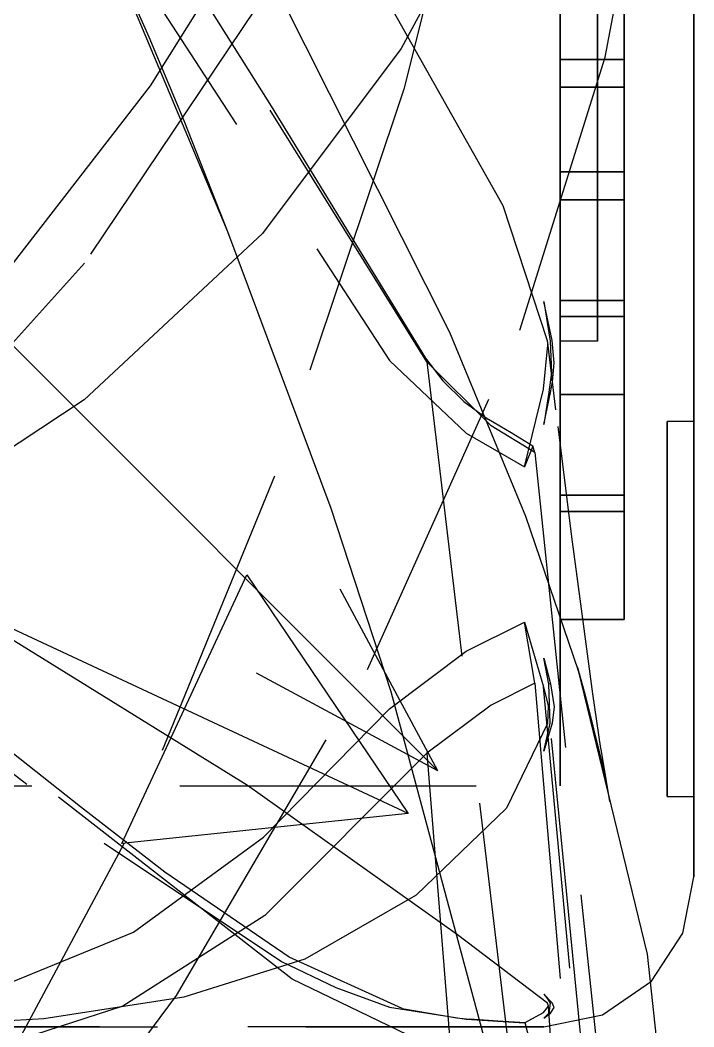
# Model space of a CAD drawing. Header units: metres. Extents: x -7 to 410, y 10 to 287.
# Drawn here: x 33.15 to 39.98, y 203.89 to 214.08 of the extents above; entities that cross this region are included whole.
import ezdxf

# ---------------------------------------------------------------- set-up
doc = ezdxf.new("R2010")
doc.units = ezdxf.units.M
doc.linetypes.add('DASHED', pattern=[4.5, 3, -1.5])
for name, color, linetype in [('DIM', 2, 'Continuous'), ('HIDDEN', 9, 'DASHED'), ('VISIBLE', 3, 'Continuous')]:
    doc.layers.add(name, color=color, linetype=linetype)

msp = doc.modelspace()

# ---------------------------------------------------------------- linework, layer by layer
at = {"layer": 'DIM', "color": 2}
for p, q in [((37.38514356030351, 206.48470659517227), (12.84729472682983, 231.02255542864597)), ((37.08271126059283, 206.05278850916602), (29.83224896429963, 209.43373460309164)), ((37.38514356030351, 206.48470659517227), (36.39519406664235, 208.3231842262573)), ((37.38514356030351, 206.48470659517227), (35.54666592921849, 207.47465608883346))]:
    msp.add_line(p, q, dxfattribs=at)
msp.add_lwpolyline([(37.08271126059283, 206.05278850916602), (34.18301440039016, 205.7498724829628), (35.450869185612255, 208.46879584407273)], close=True, dxfattribs=at)
at = {"layer": 'HIDDEN'}
for p, q in [((39.079419677543754, 213.7096087283914), (39.603854135856544, 216.4577454295783)), ((38.05558299967599, 215.72287676535282), (37.012534853564475, 213.79723470908326)), ((33.71171447366604, 215.543940287273), (36.89317571786498, 210.63861844252995)), ((37.272238053611304, 210.62499395319043), (34.19010515721511, 215.5691948590905)), ((37.5680141122576, 215.4906155999708), (37.03863778396258, 213.38590447271145)), ((34.47495239041585, 213.41951237824222), (35.7099853654583, 215.39334795165618)), ((34.51992452616395, 215.08492702623323), (35.694766101648575, 213.21378875007363)), ((38.621359158752135, 212.25730020447872), (38.621359158752135, 214.469195101496)), ((38.621359158752135, 214.469195101496), (38.621359158752135, 212.25730020447872)), ((35.542160192419125, 214.20466679233024), (33.8059377992506, 211.6229482644362)), ((38.621359158752135, 214.20997571699104), (38.621359158752135, 213.07907750182056)), ((38.621359158752135, 213.0790775018205), (38.621359158752135, 214.20997571699098)), ((39.00091585127489, 213.0790775018205), (39.00091585127489, 214.20997571699098)), ((39.00091585127489, 214.20997571699084), (39.00091585127489, 213.0790775018204)), ((38.621359158752135, 214.05875506726778), (38.621359158752135, 214.18544703452991)), ((38.621359158752135, 214.1854470345387), (38.621359158752135, 214.05875506727452)), ((38.621359158752135, 214.1643441153827), (38.621359158752135, 213.97824427567815)), ((38.621359158752135, 213.97824427570222), (38.621359158752135, 214.16434411541013)), ((39.272027774505425, 214.1854470345294), (39.272027774505425, 214.05875506726738)), ((39.272027774505425, 214.0587550672742), (39.272027774505425, 214.18544703453856)), ((39.272027774505425, 213.97824427567832), (39.272027774505425, 214.16434411538305)), ((39.272027774505425, 214.16434411541016), (39.272027774505425, 213.9782442757024)), ((38.621359158752135, 213.93331294004196), (38.621359158752135, 214.05875506726778)), ((38.621359158752135, 214.05875506727452), (38.621359158752135, 213.93331294004668)), ((39.272027774505425, 214.05875506726738), (39.272027774505425, 213.93331294004167)), ((39.272027774505425, 213.9333129400462), (39.272027774505425, 214.0587550672742)), ((38.621359158752135, 213.97824427567815), (38.621359158752135, 213.79354498789868)), ((38.621359158752135, 213.7935449879194), (38.621359158752135, 213.97824427570222)), ((38.621359158752135, 213.8091778914972), (38.621359158752135, 213.93331294004196)), ((38.621359158752135, 213.93331294004668), (38.621359158752135, 213.80917789149993)), ((39.272027774505425, 213.79354498789868), (39.272027774505425, 213.97824427567832)), ((39.272027774505425, 213.9782442757024), (39.272027774505425, 213.79354498791972)), ((39.272027774505425, 213.93331294004167), (39.272027774505425, 213.80917789149703)), ((39.272027774505425, 213.80917789149927), (39.272027774505425, 213.9333129400462)), ((37.012534853564475, 213.79723470908326), (35.60841290179299, 211.92373752956874)), ((38.621359158752135, 213.68640656386452), (38.621359158752135, 213.8091778914972)), ((38.621359158752135, 213.80917789149993), (38.621359158752135, 213.68640656386532)), ((38.621359158752135, 213.79354498789868), (38.621359158752135, 213.61033799541178)), ((38.621359158752135, 213.61033799542923), (38.621359158752135, 213.7935449879194)), ((39.272027774505425, 213.80917789149703), (39.272027774505425, 213.68640656386447)), ((39.272027774505425, 213.68640656386452), (39.272027774505425, 213.80917789149927)), ((39.272027774505425, 213.6103379954116), (39.272027774505425, 213.79354498789868)), ((39.272027774505425, 213.79354498791972), (39.272027774505425, 213.61033799542966)), ((38.215246934507284, 210.94591933556507), (39.079419677543754, 213.7096087283914)), ((38.621359158752135, 212.54747281093452), (38.621359158752135, 213.6864065638661)), ((38.621359158752135, 213.68640656386648), (38.621359158752135, 212.54747281093293)), ((38.621359158752135, 213.68640656386552), (39.272027774505425, 213.6864065638652)), ((39.272027774505425, 213.68640656386717), (38.621359158752135, 213.68640656386685)), ((38.621359158752135, 213.61033799541178), (38.621359158752135, 213.42871430033574)), ((38.621359158752135, 213.42871430034995), (38.621359158752135, 213.61033799542923)), ((39.272027774505425, 213.68640656386498), (39.272027774505425, 212.5474728109334)), ((39.272027774505425, 212.54747281093452), (39.272027774505425, 213.6864065638682)), ((39.272027774505425, 213.4287143003354), (39.272027774505425, 213.6103379954116)), ((39.272027774505425, 213.61033799542966), (39.272027774505425, 213.42871430035052)), ((32.79011589863481, 211.2453942464046), (34.47495239041585, 213.41951237824222)), ((37.03863778396258, 213.38590447271145), (35.73123261364797, 209.4663935751327)), ((38.621359158752135, 213.42871430033574), (38.621359158752135, 213.24876411833736)), ((38.621359158752135, 213.2487641183484), (38.621359158752135, 213.42871430034995)), ((38.621359158752135, 213.21882694445227), (38.621359158752135, 213.40465878852174)), ((38.621359158752135, 213.40465878852302), (38.621359158752135, 212.2657250355895)), ((38.621359158752135, 213.40465878852183), (38.621359158752135, 213.21882694445236)), ((38.621359158752135, 212.26572503559066), (38.621359158752135, 213.40465878852208)), ((39.272027774505425, 213.4046587885237), (38.621359158752135, 213.40465878852336)), ((38.621359158752135, 213.40465878852208), (39.272027774505425, 213.4046587885218)), ((39.272027774505425, 213.24876411833685), (39.272027774505425, 213.4287143003354)), ((39.272027774505425, 213.42871430035052), (39.272027774505425, 213.24876411834904)), ((39.272027774505425, 213.40465878852183), (39.272027774505425, 213.21882694445242)), ((39.272027774505425, 212.26572503559106), (39.272027774505425, 213.40465878852476)), ((39.272027774505425, 213.21882694445154), (39.272027774505425, 213.40465878852095)), ((39.272027774505425, 213.40465878852154), (39.272027774505425, 212.26572503558998)), ((35.694766101648575, 213.21378875007363), (37.2599786239231, 210.66309757639368)), ((38.621359158752135, 213.24876411833736), (38.621359158752135, 213.07057683382018)), ((38.621359158752135, 213.07057683382808), (38.621359158752135, 213.2487641183484)), ((38.621359158752135, 213.03709034340793), (38.621359158752135, 213.21882694445227)), ((38.621359158752135, 213.21882694445236), (38.621359158752135, 213.037090343408)), ((39.272027774505425, 213.07057683381953), (39.272027774505425, 213.24876411833685)), ((39.272027774505425, 213.24876411834904), (39.272027774505425, 213.07057683382885)), ((39.272027774505425, 213.21882694445242), (39.272027774505425, 213.03709034340812)), ((39.272027774505425, 213.03709034340727), (39.272027774505425, 213.21882694445154)), ((38.621359158752135, 213.07907750182056), (38.621359158752135, 212.13465451555464)), ((38.621359158752135, 212.1346545155546), (38.621359158752135, 213.0790775018205)), ((38.621359158752135, 213.07057683382018), (38.621359158752135, 212.89424095552573)), ((38.621359158752135, 212.8942409555306), (38.621359158752135, 213.07057683382808)), ((38.621359158752135, 212.85965693422844), (38.621359158752135, 213.03709034340793)), ((38.621359158752135, 213.037090343408), (38.621359158752135, 212.85965693422852)), ((39.00091585127489, 212.1346545155546), (39.00091585127489, 213.0790775018205)), ((39.00091585127489, 213.0790775018204), (39.00091585127489, 212.1346545155545)), ((39.272027774505425, 212.89424095552494), (39.272027774505425, 213.07057683381953)), ((39.272027774505425, 213.07057683382885), (39.272027774505425, 212.89424095553147)), ((39.272027774505425, 213.03709034340812), (39.272027774505425, 212.85965693422867)), ((39.272027774505425, 212.85965693422784), (39.272027774505425, 213.03709034340727)), ((38.621359158752135, 212.89424095552573), (38.621359158752135, 212.71984407256974)), ((38.621359158752135, 212.71984407257156), (38.621359158752135, 212.8942409555306)), ((39.272027774505425, 212.71984407256878), (39.272027774505425, 212.89424095552494)), ((39.272027774505425, 212.89424095553147), (39.272027774505425, 212.71984407257258)), ((38.621359158752135, 212.6867297419035), (38.621359158752135, 212.85965693422844)), ((38.621359158752135, 212.85965693422852), (38.621359158752135, 212.68672974190358)), ((39.272027774505425, 212.85965693422867), (39.272027774505425, 212.68672974190378)), ((39.272027774505425, 212.68672974190298), (39.272027774505425, 212.85965693422784)), ((38.621359158752135, 212.71984407256974), (38.621359158752135, 212.54747281093495)), ((38.621359158752135, 212.54747281093384), (38.621359158752135, 212.71984407257156)), ((38.621359158752135, 212.5185066352652), (38.621359158752135, 212.6867297419035)), ((38.621359158752135, 212.68672974190358), (38.621359158752135, 212.51850663526528)), ((39.272027774505425, 212.54747281093384), (39.272027774505425, 212.71984407256878)), ((39.272027774505425, 212.71984407257258), (39.272027774505425, 212.54747281093495)), ((39.272027774505425, 212.68672974190378), (39.272027774505425, 212.51850663526554)), ((39.272027774505425, 212.51850663526477), (39.272027774505425, 212.68672974190298)), ((39.272027774505425, 212.54747281093398), (38.621359158752135, 212.5474728109343)), ((38.621359158752135, 212.54747281093398), (39.272027774505425, 212.5474728109343)), ((38.621359158752135, 212.35518010058013), (38.621359158752135, 212.5185066352652)), ((38.621359158752135, 212.51850663526528), (38.621359158752135, 212.3551801005802)), ((39.272027774505425, 212.51850663526554), (39.272027774505425, 212.3551801005805)), ((39.272027774505425, 212.35518010057973), (39.272027774505425, 212.51850663526477)), ((38.621359158752135, 212.19693702130036), (38.621359158752135, 212.35518010058013)), ((38.621359158752135, 212.3551801005802), (38.621359158752135, 212.19693702130044)), ((38.621359158752135, 212.26572503558808), (38.621359158752135, 212.0070042680688)), ((38.621359158752135, 212.00700426807205), (38.621359158752135, 212.2657250355914)), ((38.621359158752135, 212.26572503559052), (39.272027774505425, 212.2657250355908)), ((39.272027774505425, 212.26572503559052), (38.621359158752135, 212.2657250355908)), ((39.272027774505425, 212.3551801005805), (39.272027774505425, 212.19693702130078)), ((39.272027774505425, 212.19693702130004), (39.272027774505425, 212.35518010057973)), ((39.272027774505425, 212.00700426807205), (39.272027774505425, 212.2657250355914)), ((39.272027774505425, 212.26572503558808), (39.272027774505425, 212.0070042680688)), ((38.621359158752135, 210.27308788149782), (38.621359158752135, 212.25730020447872)), ((38.621359158752135, 212.25730020447872), (38.621359158752135, 210.27308788149782)), ((38.621359158752135, 212.04395846422557), (38.621359158752135, 212.19693702130036)), ((38.621359158752135, 212.19693702130044), (38.621359158752135, 212.04395846422562)), ((39.272027774505425, 212.19693702130078), (39.272027774505425, 212.043958464226)), ((39.272027774505425, 212.04395846422528), (39.272027774505425, 212.19693702130004)), ((38.621359158752135, 212.13465451555464), (38.621359158752135, 211.42406407029156)), ((38.621359158752135, 211.42406407029154), (38.621359158752135, 212.1346545155546)), ((39.00091585127489, 211.42406407029154), (39.00091585127489, 212.1346545155546)), ((39.00091585127489, 212.1346545155545), (39.00091585127489, 211.42406407029148)), ((38.621359158752135, 211.8964194723204), (38.621359158752135, 212.04395846422557)), ((38.621359158752135, 212.04395846422562), (38.621359158752135, 211.89641947232047)), ((38.621359158752135, 212.0070042680688), (38.621359158752135, 211.7540695926159)), ((38.621359158752135, 211.7540695926191), (38.621359158752135, 212.00700426807205)), ((39.272027774505425, 212.043958464226), (39.272027774505425, 211.89641947232084)), ((39.272027774505425, 211.8964194723202), (39.272027774505425, 212.04395846422528)), ((39.272027774505425, 211.7540695926191), (39.272027774505425, 212.00700426807205)), ((39.272027774505425, 212.0070042680688), (39.272027774505425, 211.7540695926159)), ((35.60841290179299, 211.92373752956874), (33.80253531309946, 210.2382650439308)), ((38.621359158752135, 211.75448886442487), (38.621359158752135, 211.8964194723204)), ((38.621359158752135, 211.89641947232047), (38.621359158752135, 211.75448886442493)), ((39.272027774505425, 211.89641947232084), (39.272027774505425, 211.75448886442535)), ((39.272027774505425, 211.7544888644247), (39.272027774505425, 211.8964194723202)), ((38.621359158752135, 211.6183290420864), (38.621359158752135, 211.75448886442487)), ((38.621359158752135, 211.75448886442493), (38.621359158752135, 211.61832904208646)), ((38.621359158752135, 211.7540695926159), (38.621359158752135, 211.50722648777617)), ((38.621359158752135, 211.50722648777926), (38.621359158752135, 211.7540695926191)), ((39.272027774505425, 211.75448886442535), (39.272027774505425, 211.61832904208688)), ((39.272027774505425, 211.6183290420863), (39.272027774505425, 211.7544888644247)), ((39.272027774505425, 211.50722648777926), (39.272027774505425, 211.7540695926191)), ((39.272027774505425, 211.7540695926159), (39.272027774505425, 211.50722648777617)), ((33.8059377992506, 211.6229482644362), (32.03224912266347, 209.653949839416)), ((38.621359158752135, 211.4880958037347), (38.621359158752135, 211.6183290420864)), ((38.621359158752135, 211.61832904208646), (38.621359158752135, 211.48809580373475)), ((39.272027774505425, 211.61832904208688), (39.272027774505425, 211.48809580373523)), ((39.272027774505425, 211.4880958037346), (39.272027774505425, 211.6183290420863)), ((38.621359158752135, 211.50722648777617), (38.621359158752135, 211.26677307508166)), ((38.621359158752135, 211.26677307508467), (38.621359158752135, 211.50722648777926)), ((38.621359158752135, 211.36393816641228), (38.621359158752135, 211.4880958037347)), ((38.621359158752135, 211.48809580373475), (38.621359158752135, 211.36393816641234)), ((39.272027774505425, 211.26677307508467), (39.272027774505425, 211.50722648777926)), ((39.272027774505425, 211.50722648777617), (39.272027774505425, 211.26677307508166)), ((39.272027774505425, 211.48809580373523), (39.272027774505425, 211.36393816641282)), ((39.272027774505425, 211.36393816641225), (39.272027774505425, 211.4880958037346)), ((38.621359158752135, 211.42406407029156), (38.621359158752135, 210.98293813812415)), ((38.621359158752135, 210.98293813812413), (38.621359158752135, 211.42406407029154)), ((38.621359158752135, 211.2459981952644), (38.621359158752135, 211.36393816641228)), ((38.621359158752135, 211.36393816641234), (38.621359158752135, 211.24599819526443)), ((39.00091585127489, 210.98293813812413), (39.00091585127489, 211.42406407029154)), ((39.00091585127489, 211.42406407029148), (39.00091585127489, 210.9829381381241)), ((39.272027774505425, 211.36393816641282), (39.272027774505425, 211.24599819526492)), ((39.272027774505425, 211.2459981952644), (39.272027774505425, 211.36393816641225)), ((38.621359158752135, 211.26677307508166), (38.621359158752135, 211.03299975899728)), ((38.621359158752135, 211.03299975900023), (38.621359158752135, 211.26677307508467)), ((38.621359158752135, 209.27330706872803), (38.621359158752135, 211.24599819526557)), ((38.621359158752135, 211.24599819526566), (38.621359158752135, 209.2733070687284)), ((38.621359158752135, 211.24599819526588), (39.272027774505425, 211.24599819526605)), ((39.272027774505425, 211.24599819526588), (38.621359158752135, 211.24599819526617)), ((39.272027774505425, 211.03299975900023), (39.272027774505425, 211.26677307508467)), ((39.272027774505425, 211.26677307508166), (39.272027774505425, 211.03299975899728)), ((39.272027774505425, 211.24599819526588), (39.272027774505425, 209.27330706872812)), ((39.272027774505425, 209.2733070687278), (39.272027774505425, 211.24599819526122)), ((38.621359158752135, 210.98136592910257), (38.621359158752135, 211.08333104132618)), ((38.621359158752135, 211.08333104132734), (38.621359158752135, 209.11063991479017)), ((38.621359158752135, 211.08333104132663), (38.621359158752135, 210.98136592910294)), ((38.621359158752135, 209.11063991478972), (38.621359158752135, 211.08333104132748)), ((39.272027774505425, 211.08333104132757), (38.621359158752135, 211.08333104132782)), ((38.621359158752135, 211.08333104132757), (39.272027774505425, 211.08333104132782)), ((39.272027774505425, 209.11063991478946), (39.272027774505425, 211.08333104132663)), ((39.272027774505425, 211.08333104132663), (39.272027774505425, 210.98136592910342)), ((39.272027774505425, 210.9813659291032), (39.272027774505425, 211.08333104132663)), ((39.272027774505425, 211.08333104132757), (39.272027774505425, 209.11063991478977)), ((36.670355803421536, 207.5108299141611), (38.215246934507284, 210.94591933556507)), ((38.621359158752135, 211.03299975899728), (38.621359158752135, 210.80618887618866)), ((38.621359158752135, 210.8061888761915), (38.621359158752135, 211.03299975900023)), ((38.621359158752135, 210.98293813812415), (38.621359158752135, 210.83339661527273)), ((38.621359158752135, 210.83339661527273), (38.621359158752135, 210.98293813812413)), ((38.621359158752135, 210.8860562344608), (38.621359158752135, 210.98136592910257)), ((38.621359158752135, 210.98136592910294), (38.621359158752135, 210.88605623446114)), ((39.00091585127489, 210.83339661527273), (39.00091585127489, 210.98293813812413)), ((39.00091585127489, 210.9829381381241), (39.00091585127489, 210.83339661527273)), ((39.272027774505425, 210.8061888761915), (39.272027774505425, 211.03299975900023)), ((39.272027774505425, 211.03299975899728), (39.272027774505425, 210.80618887618866)), ((39.272027774505425, 210.98136592910342), (39.272027774505425, 210.88605623446205)), ((39.272027774505425, 210.8860562344616), (39.272027774505425, 210.9813659291032)), ((38.621359158752135, 210.79751101380614), (38.621359158752135, 210.8860562344608)), ((38.621359158752135, 210.88605623446114), (38.621359158752135, 210.79751101380643)), ((39.272027774505425, 210.88605623446205), (39.272027774505425, 210.7975110138077)), ((39.272027774505425, 210.79751101380708), (39.272027774505425, 210.8860562344616)), ((38.45265941041452, 210.3472811853572), (38.499096787407595, 210.7925327093327)), ((39.00091585127489, 210.83339661527273), (38.621359158752135, 210.83339661527273)), ((38.621359158752135, 210.80618887618866), (38.621359158752135, 210.5866143545336)), ((38.621359158752135, 210.58661435453632), (38.621359158752135, 210.8061888761915)), ((38.621359158752135, 210.71583158341608), (38.621359158752135, 210.79751101380614)), ((38.621359158752135, 210.79751101380643), (38.621359158752135, 210.71583158341633)), ((39.272027774505425, 210.58661435453632), (39.272027774505425, 210.8061888761915)), ((39.272027774505425, 210.80618887618866), (39.272027774505425, 210.5866143545336)), ((39.272027774505425, 210.7975110138077), (39.272027774505425, 210.71583158341787)), ((39.272027774505425, 210.7158315834171), (39.272027774505425, 210.79751101380708)), ((36.89317571786498, 210.63861844252995), (37.671419289066236, 209.90380236919566)), ((37.26005352909547, 210.6630109091484), (37.43307232374602, 210.4317264505769)), ((38.621359158752135, 210.64111140351093), (38.621359158752135, 210.71583158341608)), ((38.621359158752135, 210.71583158341633), (38.621359158752135, 210.64111140351113)), ((38.621359158752135, 210.57343597131373), (38.621359158752135, 210.64111140351093)), ((38.621359158752135, 210.64111140351113), (38.621359158752135, 210.5734359713139)), ((39.272027774505425, 210.71583158341787), (39.272027774505425, 210.6411114035129)), ((39.272027774505425, 210.641111403512), (39.272027774505425, 210.7158315834171)), ((39.272027774505425, 210.6411114035129), (39.272027774505425, 210.5734359713158)), ((39.272027774505425, 210.57343597131484), (39.272027774505425, 210.641111403512)), ((37.272238053611304, 210.62499395319043), (38.267830062972216, 202.29375739064602)), ((37.925263464764974, 209.97530671209108), (37.272238053611304, 210.62499395319043)), ((38.621359158752135, 210.5866143545336), (38.621359158752135, 210.37454138228935)), ((38.621359158752135, 210.37454138229202), (38.621359158752135, 210.58661435453632)), ((38.621359158752135, 210.51288272322154), (38.621359158752135, 210.57343597131373)), ((38.621359158752135, 210.5734359713139), (38.621359158752135, 210.51288272322168)), ((39.272027774505425, 210.37454138229202), (39.272027774505425, 210.58661435453632)), ((39.272027774505425, 210.5866143545336), (39.272027774505425, 210.37454138228935)), ((39.272027774505425, 210.5734359713158), (39.272027774505425, 210.51288272322364)), ((39.272027774505425, 210.51288272322265), (39.272027774505425, 210.57343597131484)), ((37.43307232374602, 210.4317264505769), (37.64747505784339, 210.2219093327937)), ((38.5335976562036, 210.51626413944987), (38.50931257748612, 210.31586798441657)), ((38.621359158752135, 210.45952094620026), (38.621359158752135, 210.51288272322154)), ((38.621359158752135, 210.51288272322168), (38.621359158752135, 210.45952094620037)), ((38.621359158752135, 210.41341169850432), (38.621359158752135, 210.45952094620026)), ((38.621359158752135, 210.45952094620037), (38.621359158752135, 210.4134116985044)), ((39.272027774505425, 210.51288272322364), (39.272027774505425, 210.45952094620233)), ((39.272027774505425, 210.45952094620137), (39.272027774505425, 210.51288272322265)), ((39.272027774505425, 210.45952094620233), (39.272027774505425, 210.41341169850628)), ((39.272027774505425, 210.41341169850534), (39.272027774505425, 210.45952094620137)), ((38.26144261803635, 209.56135846363523), (38.45265941041452, 210.3472811853572)), ((38.524602128403856, 210.31372297335676), (38.545503999339864, 210.42046048444394)), ((38.621359158752135, 210.37460773981167), (38.621359158752135, 210.41341169850432)), ((38.621359158752135, 210.4134116985044), (38.621359158752135, 210.37460773981175)), ((38.621359158752135, 210.34315347085476), (38.621359158752135, 210.37460773981167)), ((38.621359158752135, 210.37460773981175), (38.621359158752135, 210.3431534708548)), ((38.621359158752135, 210.37454138228935), (38.621359158752135, 210.17022608781505)), ((38.621359158752135, 210.1702260878176), (38.621359158752135, 210.37454138229202)), ((38.621359158752135, 210.3190848826155), (38.621359158752135, 210.34315347085476)), ((38.621359158752135, 210.3431534708548), (38.621359158752135, 210.31908488261553)), ((39.272027774505425, 210.41341169850628), (39.272027774505425, 210.37460773981348)), ((39.272027774505425, 210.3746077398126), (39.272027774505425, 210.41341169850534)), ((39.272027774505425, 210.37460773981348), (39.272027774505425, 210.3431534708563)), ((39.272027774505425, 210.34315347085555), (39.272027774505425, 210.3746077398126)), ((39.272027774505425, 210.1702260878176), (39.272027774505425, 210.37454138229202)), ((39.272027774505425, 210.37454138228935), (39.272027774505425, 210.17022608781505)), ((39.272027774505425, 210.3431534708563), (39.272027774505425, 210.31908488261672)), ((39.272027774505425, 210.31908488261612), (39.272027774505425, 210.34315347085555)), ((33.80253531309946, 210.2382650439308), (31.546344275080727, 208.7517719078819)), ((38.50931257748612, 210.31586798441657), (38.45869200442829, 209.9885493986029)), ((38.45869200442829, 209.9885493986029), (38.524602128403856, 210.31372297335676)), ((38.524602128403856, 210.31372297335676), (38.50931257748612, 210.31586798441657)), ((38.621359158752135, 210.3024295151435), (38.621359158752135, 210.3190848826155)), ((38.621359158752135, 210.31908488261553), (38.621359158752135, 210.3024295151435)), ((38.621359158752135, 210.2932064260436), (38.621359158752135, 210.3024295151435)), ((38.621359158752135, 210.3024295151435), (38.621359158752135, 210.2932064260436)), ((38.621359158752135, 210.29320642604412), (38.621359158752135, 208.01533892017994)), ((38.621359158752135, 208.01533892017994), (38.621359158752135, 210.29320642604412)), ((38.621359158752135, 210.29320642604412), (39.272027774505425, 210.29320642604358)), ((39.272027774505425, 210.29320642604412), (38.621359158752135, 210.29320642604446)), ((38.621359158752135, 208.6160548237767), (38.621359158752135, 210.27308788149782)), ((38.621359158752135, 210.27308788149782), (38.621359158752135, 208.6160548237767)), ((39.272027774505425, 210.31908488261672), (39.272027774505425, 210.30242951514433)), ((39.272027774505425, 210.3024295151439), (39.272027774505425, 210.31908488261612)), ((39.272027774505425, 210.30242951514433), (39.272027774505425, 210.293206426044)), ((39.272027774505425, 210.2932064260438), (39.272027774505425, 210.3024295151439)), ((39.272027774505425, 208.01533892017994), (39.272027774505425, 210.29320642604412)), ((39.272027774505425, 210.29320642604412), (39.272027774505425, 208.01533892017994)), ((37.64747505784339, 210.2219093327937), (37.89743055924217, 210.0423133492926)), ((38.621359158752135, 210.17022608781505), (38.621359158752135, 209.9739152302359)), ((38.621359158752135, 209.97391523023833), (38.621359158752135, 210.1702260878176)), ((39.272027774505425, 209.97391523023833), (39.272027774505425, 210.1702260878176)), ((39.272027774505425, 210.17022608781505), (39.272027774505425, 209.9739152302359)), ((38.01119102883982, 209.9730289632575), (37.89748871060173, 210.0422771982545)), ((38.36733169050737, 209.7051605659792), (37.925263464764974, 209.97530671209108)), ((38.125050282050644, 209.90422140246423), (38.01119102883982, 209.9730289632575)), ((38.621359158752135, 209.9739152302359), (38.621359158752135, 209.78584590142302)), ((38.621359158752135, 209.78584590142538), (38.621359158752135, 209.97391523023833)), ((39.272027774505425, 209.78584590142538), (39.272027774505425, 209.97391523023833)), ((39.272027774505425, 209.9739152302359), (39.272027774505425, 209.78584590142302)), ((39.70580685167429, 210.014946760975), (39.70580685167429, 210.02006084558113)), ((39.976918774904824, 210.02006084558113), (39.70580685167429, 210.02006084558113)), ((39.70580685167429, 210.02006084558113), (39.70580685167429, 210.014946760975)), ((39.70580685167429, 209.99966881973776), (39.70580685167429, 210.014946760975)), ((39.70580685167429, 210.014946760975), (39.70580685167429, 209.99966881973776)), ((39.70580685167429, 209.97441915084494), (39.70580685167429, 209.99966881973776)), ((39.70580685167429, 209.99966881973776), (39.70580685167429, 209.97441915084494)), ((39.70580685167429, 209.9395152835331), (39.70580685167429, 209.97441915084494)), ((39.70580685167429, 209.97441915084494), (39.70580685167429, 209.9395152835331)), ((39.70580685167429, 209.89539615418536), (39.70580685167429, 209.9395152835331)), ((39.70580685167429, 209.9395152835331), (39.70580685167429, 209.89539615418536)), ((39.97691877393079, 210.02006084558113), (39.97691877393079, 209.6640388066441)), ((37.671419289066236, 209.90380236919566), (38.26144261803635, 209.56135846363523)), ((38.346498392571064, 209.77181307766924), (38.125050282050644, 209.90422140246423)), ((39.70580685167429, 209.84261658645178), (39.70580685167429, 209.89539615418536)), ((39.70580685167429, 209.89539615418536), (39.70580685167429, 209.84261658645178)), ((39.70580685167429, 209.78184031402003), (39.70580685167429, 209.84261658645178)), ((39.70580685167429, 209.84261658645178), (39.70580685167429, 209.78184031402003)), ((38.34657547149543, 209.77194288966018), (38.26144261803635, 209.56135846363523)), ((38.36733169050737, 209.7051605659792), (38.34657547149543, 209.77194288966018)), ((38.621359158752135, 209.78584590142302), (38.621359158752135, 209.60624523964907)), ((38.621359158752135, 209.60624523965132), (38.621359158752135, 209.78584590142538)), ((39.272027774505425, 209.60624523965132), (39.272027774505425, 209.78584590142538)), ((39.272027774505425, 209.78584590142302), (39.272027774505425, 209.60624523964907)), ((39.70580685167429, 209.71383163377917), (39.70580685167429, 209.78184031402003)), ((39.70580685167429, 209.78184031402003), (39.70580685167429, 209.71383163377917)), ((38.36733169050737, 209.7051605659792), (39.35072946556258, 200.2643957278833)), ((39.70580685167429, 209.63944579434275), (39.70580685167429, 209.71383163377917)), ((39.70580685167429, 209.71383163377917), (39.70580685167429, 209.63944579434275)), ((39.70580685167429, 209.55961824080137), (39.70580685167429, 209.63944579434275)), ((39.70580685167429, 209.63944579434275), (39.70580685167429, 209.55961824080137)), ((39.97691877393079, 209.6640388066441), (39.97691877393079, 209.31914484881887)), ((38.621359158752135, 209.60624523964907), (38.621359158752135, 209.4353301552648)), ((38.621359158752135, 209.4353301552669), (38.621359158752135, 209.60624523965132)), ((39.272027774505425, 209.4353301552669), (39.272027774505425, 209.60624523965132)), ((39.272027774505425, 209.60624523964907), (39.272027774505425, 209.4353301552648)), ((39.70580685167429, 209.47535285095785), (39.70580685167429, 209.55961824080137)), ((39.70580685167429, 209.55961824080137), (39.70580685167429, 209.47535285095785)), ((35.73123261364797, 209.4663935751327), (34.20319428841314, 205.7453649913488)), ((38.621359158752135, 209.4353301552648), (38.621359158752135, 209.27330706872837)), ((38.621359158752135, 209.2733070687304), (38.621359158752135, 209.4353301552669)), ((39.272027774505425, 209.2733070687304), (39.272027774505425, 209.4353301552669)), ((39.272027774505425, 209.4353301552648), (39.272027774505425, 209.27330706872837)), ((39.70580685167429, 209.38770931098136), (39.70580685167429, 209.47535285095785)), ((39.70580685167429, 209.47535285095785), (39.70580685167429, 209.38770931098136)), ((39.70580685167429, 209.29778978923912), (39.70580685167429, 209.38770931098136)), ((39.70580685167429, 209.38770931098136), (39.70580685167429, 209.29778978923912)), ((39.97691877393079, 209.31914484881887), (39.97691877393079, 208.98591697388753)), ((39.272027774505425, 209.2733070687278), (38.621359158752135, 209.27330706872763)), ((38.621359158752135, 209.2733070687278), (39.272027774505425, 209.2733070687275)), ((39.70580685167429, 209.20672507588952), (39.70580685167429, 209.29778978923912)), ((39.70580685167429, 209.29778978923912), (39.70580685167429, 209.20672507588952)), ((38.621359158752135, 209.11063991479088), (38.621359158752135, 208.96759270089964)), ((38.621359158752135, 208.9675927008989), (38.621359158752135, 209.11063991479003)), ((38.621359158752135, 209.11063991478946), (39.272027774505425, 209.1106399147892)), ((39.272027774505425, 209.11063991478946), (38.621359158752135, 209.1106399147892)), ((39.272027774505425, 208.96759270089956), (39.272027774505425, 209.11063991479048)), ((39.272027774505425, 209.11063991479088), (39.272027774505425, 208.96759270090013)), ((39.70580685167429, 209.20672507588952), (39.70580685167429, 207.0378296900452)), ((39.70580685167429, 207.0378296900452), (39.70580685167429, 209.20672507588952)), ((39.976918774904824, 207.0378296900452), (39.976918774904824, 209.20672507588952)), ((38.621359158752135, 208.96759270089964), (38.621359158752135, 208.83400238865062)), ((38.621359158752135, 208.83400238864996), (38.621359158752135, 208.9675927008989)), ((39.272027774505425, 208.8340023886508), (39.272027774505425, 208.96759270089956)), ((39.272027774505425, 208.96759270090013), (39.272027774505425, 208.83400238865153)), ((39.97691877393079, 208.98591697388753), (39.97691877393079, 208.6648749856521)), ((38.621359158752135, 208.83400238865062), (38.621359158752135, 208.71003031999652)), ((38.621359158752135, 208.71003031999595), (38.621359158752135, 208.83400238864996)), ((39.272027774505425, 208.7100303199969), (39.272027774505425, 208.8340023886508)), ((39.272027774505425, 208.83400238865153), (39.272027774505425, 208.71003031999777)), ((38.621359158752135, 208.71003031999652), (38.621359158752135, 208.59582622058218)), ((38.621359158752135, 208.5958262205817), (38.621359158752135, 208.71003031999595)), ((39.272027774505425, 208.59582622058275), (39.272027774505425, 208.7100303199969)), ((39.272027774505425, 208.71003031999777), (39.272027774505425, 208.59582622058372)), ((38.621359158752135, 207.36929158799697), (38.621359158752135, 208.6160548237767)), ((38.621359158752135, 208.6160548237767), (38.621359158752135, 207.36929158799697)), ((39.97691877393079, 208.6648749856521), (39.97691877393079, 208.35651967908987)), ((38.621359158752135, 208.59582622058218), (38.621359158752135, 208.49152801891526)), ((38.621359158752135, 208.4915280189149), (38.621359158752135, 208.5958262205817)), ((39.272027774505425, 208.49152801891597), (39.272027774505425, 208.59582622058275)), ((39.272027774505425, 208.59582622058372), (39.272027774505425, 208.49152801891702)), ((38.621359158752135, 208.49152801891526), (38.621359158752135, 208.39726167978503)), ((38.621359158752135, 208.39726167978472), (38.621359158752135, 208.4915280189149)), ((38.621359158752135, 208.39726167978503), (38.621359158752135, 208.31314105212985)), ((38.621359158752135, 208.3131410521296), (38.621359158752135, 208.39726167978472)), ((39.272027774505425, 208.39726167978583), (39.272027774505425, 208.49152801891597)), ((39.272027774505425, 208.49152801891702), (39.272027774505425, 208.39726167978694)), ((39.272027774505425, 208.31314105213073), (39.272027774505425, 208.39726167978583)), ((39.272027774505425, 208.39726167978694), (39.272027774505425, 208.3131410521318)), ((38.621359158752135, 208.31314105212985), (38.621359158752135, 208.23926773153784)), ((38.621359158752135, 208.23926773153764), (38.621359158752135, 208.3131410521296)), ((39.272027774505425, 208.23926773153872), (39.272027774505425, 208.31314105213073)), ((39.272027774505425, 208.3131410521318), (39.272027774505425, 208.2392677315398)), ((39.97691877393079, 208.35651967908987), (39.97691877393079, 208.06133205916112)), ((38.621359158752135, 208.23926773153784), (38.621359158752135, 208.1757309375459)), ((38.621359158752135, 208.17573093754575), (38.621359158752135, 208.23926773153764)), ((39.272027774505425, 208.17573093754677), (39.272027774505425, 208.23926773153872)), ((39.272027774505425, 208.2392677315398), (39.272027774505425, 208.17573093754777)), ((30.835214591559712, 208.1692479053798), (34.00577362789488, 205.7530037108069)), ((35.910136527767975, 204.376789122538), (31.0527832084246, 208.15707549201818)), ((38.621359158752135, 208.1757309375459), (38.621359158752135, 208.12260740588616)), ((38.621359158752135, 208.12260740588607), (38.621359158752135, 208.17573093754575)), ((38.621359158752135, 208.12260740588616), (38.621359158752135, 208.07996129580934)), ((38.621359158752135, 208.07996129580926), (38.621359158752135, 208.12260740588607)), ((39.272027774505425, 208.12260740588698), (39.272027774505425, 208.17573093754677)), ((39.272027774505425, 208.17573093754777), (39.272027774505425, 208.12260740588786)), ((39.272027774505425, 208.07996129581002), (39.272027774505425, 208.12260740588698)), ((39.272027774505425, 208.12260740588786), (39.272027774505425, 208.0799612958108)), ((37.67141929135388, 207.69631408125343), (38.26144261778313, 207.99098134520617)), ((38.26144261778313, 207.99098134520617), (38.45266379238244, 207.33636929260825)), ((38.36733169060443, 207.37167090038812), (38.26144261778313, 207.99098134520617)), ((38.621359158752135, 208.07996129580934), (38.621359158752135, 208.04784411259718)), ((38.621359158752135, 208.04784411259715), (38.621359158752135, 208.07996129580926)), ((38.621359158752135, 208.04784411259718), (38.621359158752135, 208.02629464535778)), ((38.621359158752135, 208.02629464535775), (38.621359158752135, 208.04784411259715)), ((38.621359158752135, 208.02629464535778), (38.621359158752135, 208.01533892017835)), ((38.621359158752135, 208.01533892017835), (38.621359158752135, 208.02629464535775)), ((39.272027774505425, 208.01533892017994), (38.621359158752135, 208.0153389201803)), ((38.621359158752135, 208.01533892017994), (39.272027774505425, 208.01533892017935)), ((39.272027774505425, 208.04784411259774), (39.272027774505425, 208.07996129581002)), ((39.272027774505425, 208.0799612958108), (39.272027774505425, 208.0478441125983)), ((39.272027774505425, 208.02629464535812), (39.272027774505425, 208.04784411259774)), ((39.272027774505425, 208.0478441125983), (39.272027774505425, 208.02629464535852)), ((39.272027774505425, 208.0153389201785), (39.272027774505425, 208.02629464535812)), ((39.272027774505425, 208.02629464535852), (39.272027774505425, 208.01533892017864)), ((39.97691877393079, 208.06133205916112), (39.97691877393079, 207.77977259048683)), ((36.89317533544534, 207.11250715655518), (37.67141929135388, 207.69631408125343)), ((39.97691877393079, 207.77977259048683), (39.97691877393079, 207.51228047906778)), ((38.50932143079454, 207.36105944989365), (38.45869200131159, 207.6258615822449)), ((38.45869200131159, 207.6258615822449), (38.524620468151085, 207.36443440282827)), ((34.738061476234726, 204.2099091049223), (36.670355803421536, 207.5108299141611)), ((38.79794426469789, 207.5310112798075), (38.87584893130129, 207.2495736900411)), ((39.97691877393079, 207.51228047906778), (39.97691877393079, 207.25927298716496)), ((38.36733169060443, 207.37167090038812), (37.92526361450497, 207.14912335870645)), ((38.36733169060443, 207.37167090038812), (39.35072943074305, 195.83614968854818)), ((38.45266379238244, 207.33636929260825), (38.50198971940222, 207.1425832812422)), ((39.56357506274935, 195.52523423464388), (38.452663792381415, 207.3363692926112)), ((38.524620468151085, 207.36443440282827), (38.50932143079454, 207.36105944989365)), ((38.52262936847636, 206.96702581290413), (38.50932143079454, 207.36105944989365)), ((38.524620468151085, 207.36443440282827), (38.56057881880717, 207.13125308602753)), ((38.621359158752135, 206.59531608883054), (38.621359158752135, 207.36929158799697)), ((38.621359158752135, 207.36929158799697), (38.621359158752135, 206.59531608883054)), ((38.87584893130129, 207.2495736900411), (39.0433384032291, 206.56927599611546)), ((39.97691877393079, 207.25927298716496), (39.97691877393079, 207.0211447824101)), ((33.765600603646845, 206.11944163183296), (32.443454099589516, 207.1623098560397)), ((35.62038716937779, 205.81252565468304), (36.89317533544534, 207.11250715655518)), ((37.92526361450497, 207.14912335870645), (37.27222256866124, 206.66196175452126)), ((38.50198971940222, 207.1425832812422), (38.4934109938558, 206.96463429859853)), ((38.828093615618926, 203.82675210970314), (38.50194257765385, 207.14265221793104)), ((38.56057881880717, 207.13125308602753), (38.542091269030976, 206.9667082842664)), ((38.458692004798635, 206.68365423894014), (38.52262936847636, 206.96702581290413)), ((38.542091269030976, 206.9667082842664), (38.458692004798635, 206.68365423894014)), ((39.70580685167429, 206.94676497669562), (39.70580685167429, 207.0378296900452)), ((39.70580685167429, 207.0378296900452), (39.70580685167429, 206.94676497669562)), ((39.976918774904824, 206.94676497669562), (39.976918774904824, 207.0378296900452)), ((39.97691877393079, 207.0211447824101), (39.97691877393079, 206.79826732216168)), ((38.4934109938558, 206.96463429859853), (38.080239768804596, 206.1051354110291)), ((39.70580685167429, 206.85684545495337), (39.70580685167429, 206.94676497669562)), ((39.70580685167429, 206.94676497669562), (39.70580685167429, 206.85684545495337)), ((39.976918774904824, 206.85684545495337), (39.976918774904824, 206.94676497669562)), ((39.70580685167429, 206.7692019149769), (39.70580685167429, 206.85684545495337)), ((39.70580685167429, 206.85684545495337), (39.70580685167429, 206.7692019149769)), ((39.70580685167429, 206.68493652513337), (39.70580685167429, 206.7692019149769)), ((39.70580685167429, 206.7692019149769), (39.70580685167429, 206.68493652513337)), ((39.976918774904824, 206.7692019149769), (39.976918774904824, 206.85684545495337)), ((39.97691877393079, 206.79826732216168), (39.97691877393079, 206.5909882740668)), ((39.976918774904824, 206.68493652513337), (39.976918774904824, 206.7692019149769)), ((37.27222256866124, 206.66196175452126), (35.63165623693051, 205.0215525339676)), ((37.27222256866124, 206.66196175452126), (38.26906692866422, 194.20059148619242)), ((39.127045888581705, 206.1744248359446), (39.036564730147305, 206.70527622448398)), ((39.70580685167429, 206.605108971592), (39.70580685167429, 206.68493652513337)), ((39.70580685167429, 206.68493652513337), (39.70580685167429, 206.605108971592)), ((39.976918774904824, 206.605108971592), (39.976918774904824, 206.68493652513337)), ((38.621359158752135, 206.3329386896458), (38.621359158752135, 206.59531608883054)), ((38.621359158752135, 206.59531608883054), (38.621359158752135, 206.3329386896458)), ((39.0433384032291, 206.56927599611546), (39.127045888581705, 206.1744248359446)), ((39.70580685167429, 206.53072313215557), (39.70580685167429, 206.605108971592)), ((39.70580685167429, 206.605108971592), (39.70580685167429, 206.53072313215557)), ((39.976918774904824, 206.53072313215557), (39.976918774904824, 206.605108971592)), ((39.97691877393079, 206.5909882740668), (39.97691877393079, 206.3996309737326)), ((39.70580685167429, 206.46271445191468), (39.70580685167429, 206.53072313215557)), ((39.70580685167429, 206.53072313215557), (39.70580685167429, 206.46271445191468)), ((39.70580685167429, 206.40193817948295), (39.70580685167429, 206.46271445191468)), ((39.70580685167429, 206.46271445191468), (39.70580685167429, 206.40193817948295)), ((39.976918774904824, 206.46271445191468), (39.976918774904824, 206.53072313215557)), ((39.976918774904824, 206.40193817948295), (39.976918774904824, 206.46271445191468)), ((39.70580685167429, 206.34915861174937), (39.70580685167429, 206.40193817948295)), ((39.70580685167429, 206.40193817948295), (39.70580685167429, 206.34915861174937)), ((39.976918774904824, 206.34915861174937), (39.976918774904824, 206.40193817948295)), ((39.97691877393079, 206.3996309737326), (39.97691877393079, 206.2244939203536)), ((30.271111923251578, 206.3329386896458), (38.621359158752135, 206.3329386896458)), ((39.70580685167429, 206.3050394824016), (39.70580685167429, 206.34915861174937)), ((39.70580685167429, 206.34915861174937), (39.70580685167429, 206.3050394824016)), ((39.70580685167429, 206.27013561508977), (39.70580685167429, 206.3050394824016)), ((39.70580685167429, 206.3050394824016), (39.70580685167429, 206.27013561508977)), ((39.70580685167429, 206.24488594619697), (39.70580685167429, 206.27013561508977)), ((39.70580685167429, 206.27013561508977), (39.70580685167429, 206.24488594619697)), ((39.976918774904824, 206.3050394824016), (39.976918774904824, 206.34915861174937)), ((39.976918774904824, 206.27013561508977), (39.976918774904824, 206.3050394824016)), ((39.976918774904824, 206.24488594619697), (39.976918774904824, 206.27013561508977)), ((39.70580685167429, 206.22960800495974), (39.70580685167429, 206.24488594619697)), ((39.70580685167429, 206.24488594619697), (39.70580685167429, 206.22960800495974)), ((39.70580685167429, 206.2244939203536), (39.70580685167429, 206.22960800495974)), ((39.70580685167429, 206.22960800495974), (39.70580685167429, 206.2244939203536)), ((39.70580685167429, 206.2244939203536), (39.976918774904824, 206.2244939203536)), ((39.976918774904824, 206.22960800495974), (39.976918774904824, 206.24488594619697)), ((39.976918774904824, 206.2244939203536), (39.976918774904824, 206.22960800495974)), ((34.62009353174164, 205.45768134735704), (33.765600603646845, 206.11944163183296)), ((38.080239768804596, 206.1051354110291), (37.16517212391025, 205.22437927813598)), ((34.20319428841314, 205.7453649913488), (32.52273053657838, 202.61255573634264)), ((34.00577362789488, 205.7530037108069), (35.80182137507766, 204.5536847841635)), ((34.302220264676144, 204.85187505082774), (35.62038716937779, 205.81252565468304)), ((35.87750252246168, 204.5978325799449), (34.62009353174164, 205.45768134735704)), ((37.16517212391025, 205.22437927813598), (36.03774184150926, 204.57936883264566)), ((35.63165623693051, 205.0215525339676), (34.19329329847587, 204.10385350731144)), ((32.7376811549816, 204.21369887775288), (34.302220264676144, 204.85187505082774)), ((38.493407665504726, 204.1329469629529), (37.58372861201531, 204.82322470023462)), ((36.03774184150926, 204.57936883264566), (34.81119443319992, 204.1941862717632)), ((35.80182137507766, 204.5536847841635), (36.34996044827295, 204.28995844596764)), ((37.02336944122107, 204.07816174941183), (35.87750252246168, 204.5978325799449)), ((37.27305685303235, 203.7191008893314), (35.910136527767975, 204.376789122538)), ((39.05093603714707, 204.0132098212926), (39.549341401714685, 204.35498751176846)), ((36.34996044827295, 204.28995844596764), (36.89317987733893, 204.0914819910681)), ((38.45869183153722, 204.22538567199484), (38.49394508702901, 204.17619925981103)), ((38.542063753276764, 204.13507971585517), (38.45869201050607, 204.2253856787269)), ((33.20444949346889, 202.1521193658826), (34.738061476234726, 204.2099091049223)), ((34.81119443319992, 204.1941862717632), (33.39347507312204, 203.97348169646602)), ((38.50488886763249, 204.10272899856432), (38.493407665504726, 204.1329469629529)), ((38.49394508702901, 204.17619925981103), (38.52262773182465, 204.13221720904255)), ((38.52262773182465, 204.13221720904255), (38.509322359880464, 204.03203869754768)), ((38.56076977447594, 204.08953631548906), (38.542063753276764, 204.13507971585517)), ((34.19329329847587, 204.10385350731144), (32.68915347558327, 203.61488903482694)), ((36.89317987733893, 204.0914819910681), (37.67141933315283, 203.9703829607953)), ((37.02355731887591, 204.07809596634533), (37.57582445456187, 203.98303193536856)), ((38.26144262573104, 203.93206906811636), (38.45265940706358, 204.03738398960098)), ((38.45265940706358, 204.03738398960098), (38.50488886763249, 204.10272899856432)), ((38.458692004769354, 203.98170942128786), (38.524602128403856, 204.0329591978853)), ((38.509322359880464, 204.03203869754768), (38.458692004769354, 203.98170942128786)), ((38.45869200481381, 203.89293138057099), (39.05093603714707, 204.0132098212926)), ((38.67140142909459, 201.66368232143148), (38.50480839065449, 204.10277215593217)), ((38.524602128403856, 204.0329591978853), (38.509322359880464, 204.03203869754768)), ((38.524602128403856, 204.0329591978853), (38.56076977447594, 204.08953631548906)), ((33.39347507312204, 203.97348169646602), (32.01649879942059, 203.89740626019778)), ((37.57582445456187, 203.98303193536856), (37.70557407949978, 203.97163918726352)), ((37.67141933315283, 203.9703829607953), (38.26144262573104, 203.93206906811636)), ((37.99072172345534, 203.9507815265969), (37.7056115180832, 203.97163611428903)), ((38.26957600607825, 203.93360422307117), (37.99072172345534, 203.9507815265969)), ((38.269568200584324, 203.93347318182427), (38.26144262573104, 203.93206906811636)), ((38.36733169062395, 203.5507409943347), (38.269568200584324, 203.93347318182427)), ((38.45869200481381, 203.89293138057099), (30.447679342886033, 203.89293138057099)), ((31.5463922117029, 203.89294026718062), (38.45869200481381, 203.89293138057138))]:
    msp.add_line(p, q, dxfattribs=at)
at = {"layer": 'VISIBLE'}
for p, q in [((35.25772692808413, 211.94011352993553), (33.599499643675834, 215.89576394124776)), ((34.46148176888881, 213.91111147319097), (33.99878812088701, 214.94525911989095)), ((35.4496151297381, 215.0081373581829), (37.50188429556155, 210.92513354822316)), ((39.97691877393079, 214.9349768781478), (39.97691877393079, 213.19350147025247)), ((38.04699167675736, 212.20500416915374), (36.90101931425795, 214.23265146418822)), ((39.97691877393079, 211.8573310177454), (39.97691877393079, 214.2640675296915)), ((34.815688370744596, 213.06292136351763), (34.46148176888881, 213.91111147319097)), ((39.97691877393079, 213.19350147025247), (39.97691877393079, 211.54152312019556)), ((35.257679392132765, 211.9400996645397), (34.815688370744596, 213.06292136351763)), ((38.49340765618227, 210.8381873904842), (38.04699167675736, 212.20500416915374)), ((36.30377125496049, 209.13843387435662), (35.257726928084125, 211.94011352993553)), ((39.97691877393079, 209.69833320498438), (39.97691877393079, 211.8573310177454)), ((39.97691877393079, 211.54152312019556), (39.97691877393079, 210.02006084558113)), ((38.45869189322856, 211.2344366156664), (38.5226277168327, 210.8349045747903)), ((38.54206295833865, 210.83879351383308), (38.45869204315525, 211.23443663985182)), ((37.50188429556155, 210.92513354822316), (38.27335955676837, 209.06200456424543)), ((38.49652601620094, 210.81505253107233), (38.49340765618227, 210.8381873904842)), ((38.5607713257095, 210.6129684675672), (38.54206295833865, 210.83879351383308)), ((38.5807087271345, 210.1376181738917), (38.49650691492185, 210.81516671238)), ((38.499096787407595, 210.7925327093327), (38.49652601620094, 210.81505253107233)), ((38.5226277168327, 210.8349045747903), (38.5335976562036, 210.51626413944987)), ((38.545503999339864, 210.42046048444394), (38.5607713257095, 210.6129684675672)), ((38.74275471196468, 208.85437163233053), (38.601549450975696, 209.97037372609384)), ((39.976918774904824, 210.014946760975), (39.976918774904824, 210.02006084558113)), ((39.976918774904824, 210.02006084558113), (39.976918774904824, 210.014946760975)), ((39.976918774904824, 209.99966881973776), (39.976918774904824, 210.014946760975)), ((39.976918774904824, 210.014946760975), (39.976918774904824, 209.99966881973776)), ((39.976918774904824, 209.97441915084494), (39.976918774904824, 209.99966881973776)), ((39.976918774904824, 209.99966881973776), (39.976918774904824, 209.97441915084494)), ((39.976918774904824, 209.9395152835331), (39.976918774904824, 209.97441915084494)), ((39.976918774904824, 209.97441915084494), (39.976918774904824, 209.9395152835331)), ((39.976918774904824, 209.89539615418536), (39.976918774904824, 209.9395152835331)), ((39.976918774904824, 209.9395152835331), (39.976918774904824, 209.89539615418536)), ((39.976918774904824, 209.84261658645178), (39.976918774904824, 209.89539615418536)), ((39.976918774904824, 209.89539615418536), (39.976918774904824, 209.84261658645178)), ((39.976918774904824, 209.78184031402003), (39.976918774904824, 209.84261658645178)), ((39.976918774904824, 209.84261658645178), (39.976918774904824, 209.78184031402003)), ((39.976918774904824, 209.71383163377917), (39.976918774904824, 209.78184031402003)), ((39.976918774904824, 209.78184031402003), (39.976918774904824, 209.71383163377917)), ((39.976918774904824, 209.63944579434275), (39.976918774904824, 209.71383163377917)), ((39.976918774904824, 209.71383163377917), (39.976918774904824, 209.63944579434275)), ((39.97691877393079, 207.89533525693008), (39.97691877393079, 209.69833320498438)), ((39.976918774904824, 209.55961824080137), (39.976918774904824, 209.63944579434275)), ((39.976918774904824, 209.63944579434275), (39.976918774904824, 209.55961824080137)), ((39.976918774904824, 209.47535285095785), (39.976918774904824, 209.55961824080137)), ((39.976918774904824, 209.55961824080137), (39.976918774904824, 209.47535285095785)), ((39.976918774904824, 209.38770931098136), (39.976918774904824, 209.47535285095785)), ((39.976918774904824, 209.47535285095785), (39.976918774904824, 209.38770931098136)), ((39.976918774904824, 209.29778978923912), (39.976918774904824, 209.38770931098136)), ((39.976918774904824, 209.38770931098136), (39.976918774904824, 209.29778978923912)), ((39.976918774904824, 209.20672507588952), (39.976918774904824, 209.29778978923912)), ((39.976918774904824, 209.29778978923912), (39.976918774904824, 209.20672507588952)), ((36.91195619289067, 207.28394005876498), (36.30377125496049, 209.13843387435662)), ((39.976918774904824, 209.20672507588952), (39.976918774904824, 207.0378296900452)), ((38.27335955676837, 209.06200456424543), (38.80686662460572, 207.50161525895362)), ((38.83110851654854, 208.17361929447569), (38.74275471196468, 208.85437163233053)), ((35.457492521152325, 206.33683699600022), (31.54634427830154, 208.75177492585647)), ((38.95347255705629, 207.26261658566514), (38.83110851654854, 208.17361929447569)), ((39.97691877393079, 206.53874701936167), (39.97691877393079, 207.89533525693008)), ((38.80686968498959, 207.5016185871594), (38.79794426469789, 207.5310112798075)), ((38.80686662460572, 207.50161525895362), (39.502633981382274, 204.62968569480074)), ((37.91375080267569, 203.55957113685272), (36.91195619289067, 207.28394005876498)), ((39.03556063153701, 206.71154838225482), (38.95347255705629, 207.26261658566514)), ((39.976918774904824, 207.0378296900452), (39.976918774904824, 206.94676497669562)), ((39.976918774904824, 206.94676497669562), (39.976918774904824, 206.85684545495337)), ((39.976918774904824, 206.85684545495337), (39.976918774904824, 206.7692019149769)), ((39.976918774904824, 206.7692019149769), (39.976918774904824, 206.68493652513337)), ((39.036564730147305, 206.70527622448395), (39.03556063153701, 206.71154838225482)), ((39.976918774904824, 206.68493652513337), (39.976918774904824, 206.605108971592)), ((39.976918774904824, 206.605108971592), (39.976918774904824, 206.53072313215557)), ((39.97691877393079, 205.69659349113002), (39.97691877393079, 206.53874701936167)), ((39.976918774904824, 206.53072313215557), (39.976918774904824, 206.46271445191468)), ((39.976918774904824, 206.46271445191468), (39.976918774904824, 206.40193817948295)), ((39.976918774904824, 206.40193817948295), (39.976918774904824, 206.34915861174937)), ((37.58372861201531, 204.82322470023462), (35.457492521152325, 206.33683699600022)), ((39.976918774904824, 206.34915861174937), (39.976918774904824, 206.3050394824016)), ((39.976918774904824, 206.3050394824016), (39.976918774904824, 206.27013561508977)), ((39.976918774904824, 206.27013561508977), (39.976918774904824, 206.24488594619697)), ((39.976918774904824, 206.24488594619697), (39.976918774904824, 206.22960800495974)), ((39.976918774904824, 206.22960800495974), (39.976918774904824, 206.2244939203536)), ((39.97691877393079, 206.2244939203536), (39.97691877393079, 206.11361306051225)), ((39.97691877393079, 206.11361306051225), (39.97691877393079, 206.01061407664062)), ((39.97691877393079, 206.01061407664062), (39.97691877393079, 205.9155729521283)), ((39.97691877393079, 205.9155729521283), (39.97691877393079, 205.82855979977168)), ((39.97691877393079, 205.82855979977168), (39.97691877393079, 205.74963881005118)), ((39.97691877393079, 205.74963881005118), (39.97691877393079, 205.67886820377714)), ((39.97691877393079, 205.4111037666675), (39.97691877393079, 205.69659349113002)), ((39.97691877393079, 205.67886820377714), (39.97691877393079, 205.61630018913985)), ((39.97691877393079, 205.61630018913985), (39.97691877393079, 205.5619809231949)), ((39.97691877393079, 205.5619809231949), (39.97691877393079, 205.51595047781288)), ((39.97691877393079, 205.51595047781288), (39.97691877393079, 205.47824281011773)), ((39.97691877393079, 205.47824281011773), (39.97691877393079, 205.4488857374363)), ((39.97691877393079, 205.4488857374363), (39.97691877393079, 205.4279009167774)), ((39.86596031553835, 204.8414139738146), (39.97691877393079, 205.4111037666675)), ((39.97691877393079, 205.4279009167774), (39.97691877393079, 205.41530382885483)), ((39.97691877393079, 205.41530382885483), (39.97691877393079, 205.4111037666675)), ((39.549341401714685, 204.35498751176846), (39.86596031553835, 204.8414139738146)), ((39.502633981382274, 204.62968569480074), (39.750135658559216, 202.39703437539168))]:
    msp.add_line(p, q, dxfattribs=at)

doc.saveas('drawing.dxf')
